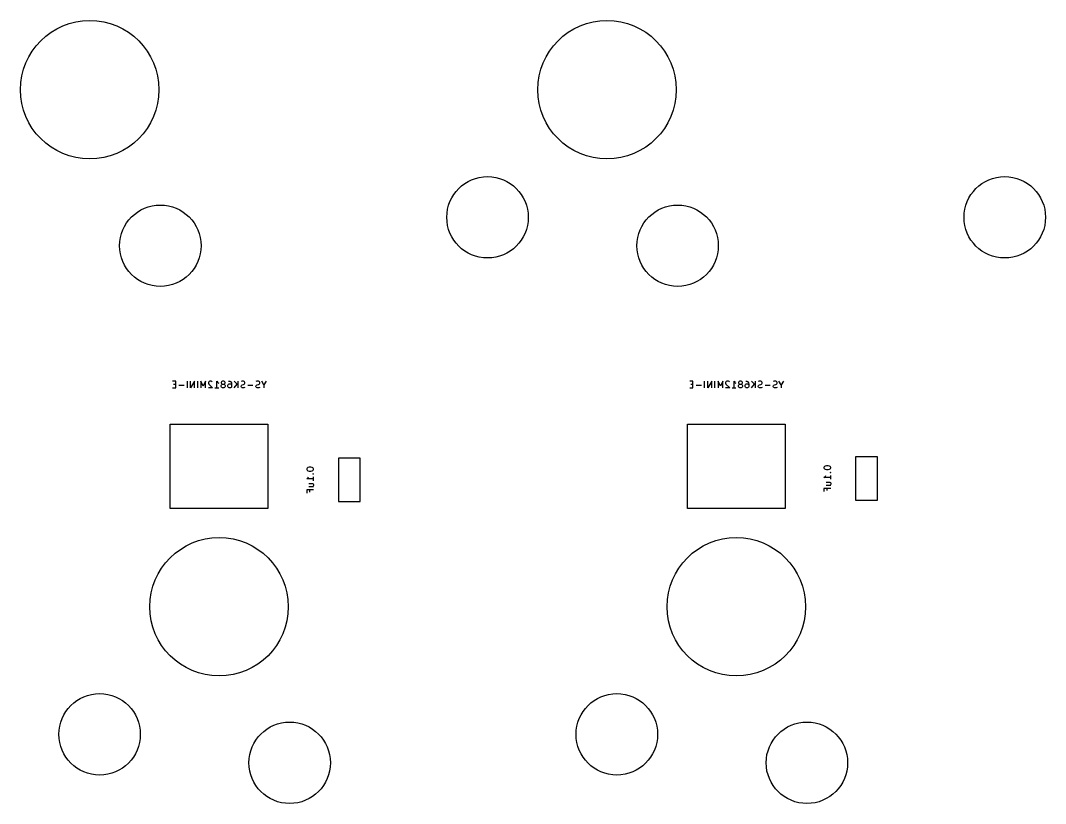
# Model space of a CAD drawing. Header units: millimetres. Extents: x -19 to 311, y -2 to 103.
# Drawn here: x 226.24 to 263.99, y 40.38 to 69.22 of the extents above; entities that cross this region are included whole.
import ezdxf

# ---------------------------------------------------------------- set-up
doc = ezdxf.new("R2010")
doc.units = ezdxf.units.MM
doc.layers.add('B.Fab', color=155, linetype='CONTINUOUS', true_color=0x585d84)
doc.layers.add('Edge.Cuts', color=254, linetype='CONTINUOUS', true_color=0xd0d2cd)

msp = doc.modelspace()

# ---------------------------------------------------------------- linework, layer by layer
at = {"layer": 'B.Fab', "linetype": 'CONTINUOUS'}
for p, q in [((231.956761, 55.936426), (231.837713, 55.936426)), ((231.956761, 55.686426), (231.956761, 55.936426)), ((232.385333, 55.686426), (232.385333, 55.936426)), ((232.647238, 55.936426), (232.504381, 55.686426)), ((232.504381, 55.686426), (232.504381, 55.936426)), ((232.647238, 55.686426), (232.647238, 55.936426)), ((232.766286, 55.686426), (232.766286, 55.936426)), ((232.968666, 55.757854), (232.885333, 55.936426)), ((232.885333, 55.936426), (232.885333, 55.686426)), ((233.052, 55.936426), (232.968666, 55.757854)), ((233.052, 55.686426), (233.052, 55.936426)), ((233.171047, 55.912616), (233.159142, 55.888807)), ((233.159142, 55.888807), (233.159142, 55.864997)), ((233.182952, 55.924521), (233.171047, 55.912616)), ((233.206761, 55.936426), (233.182952, 55.924521)), ((233.266285, 55.936426), (233.206761, 55.936426)), ((233.290095, 55.924521), (233.266285, 55.936426)), ((233.301999, 55.912616), (233.290095, 55.924521)), ((233.468666, 55.686426), (233.468666, 55.936426)), ((233.468666, 55.936426), (233.492475, 55.900711)), ((233.492475, 55.900711), (233.516285, 55.876902)), ((233.516285, 55.876902), (233.540094, 55.864997)), ((233.647237, 55.912616), (233.635332, 55.888807)), ((233.635332, 55.888807), (233.635332, 55.876902)), ((233.635332, 55.876902), (233.647237, 55.853092)), ((233.659142, 55.924521), (233.647237, 55.912616)), ((233.682951, 55.936426), (233.659142, 55.924521)), ((233.73057, 55.936426), (233.682951, 55.936426)), ((233.75438, 55.924521), (233.73057, 55.936426)), ((233.766285, 55.912616), (233.75438, 55.924521)), ((233.778189, 55.888807), (233.766285, 55.912616)), ((233.766285, 55.853092), (233.778189, 55.876902)), ((233.778189, 55.876902), (233.778189, 55.888807)), ((233.897237, 55.936426), (233.944856, 55.936426)), ((233.944856, 55.936426), (233.968665, 55.924521)), ((233.968665, 55.924521), (233.98057, 55.912616)), ((233.98057, 55.912616), (234.00438, 55.876902)), ((234.00438, 55.876902), (234.016284, 55.829283)), ((234.111523, 55.936426), (234.25438, 55.793569)), ((234.25438, 55.686426), (234.25438, 55.936426)), ((234.397237, 55.936426), (234.361522, 55.924521)), ((234.45676, 55.936426), (234.397237, 55.936426)), ((234.48057, 55.924521), (234.45676, 55.936426)), ((234.492475, 55.912616), (234.48057, 55.924521)), ((234.504379, 55.888807), (234.492475, 55.912616)), ((234.504379, 55.864997), (234.504379, 55.888807)), ((234.944856, 55.936426), (234.909141, 55.924521)), ((235.004379, 55.936426), (234.944856, 55.936426)), ((235.028189, 55.924521), (235.004379, 55.936426)), ((235.040094, 55.912616), (235.028189, 55.924521)), ((235.051998, 55.888807), (235.040094, 55.912616)), ((235.051998, 55.864997), (235.051998, 55.888807)), ((235.206761, 55.805473), (235.123427, 55.936426)), ((235.290094, 55.936426), (235.206761, 55.805473)), ((251.006761, 55.936426), (250.887713, 55.936426)), ((251.006761, 55.686426), (251.006761, 55.936426)), ((251.435333, 55.686426), (251.435333, 55.936426)), ((251.697238, 55.936426), (251.554381, 55.686426)), ((251.554381, 55.686426), (251.554381, 55.936426)), ((251.697238, 55.686426), (251.697238, 55.936426)), ((251.816286, 55.686426), (251.816286, 55.936426)), ((252.018666, 55.757854), (251.935333, 55.936426)), ((251.935333, 55.936426), (251.935333, 55.686426)), ((252.102, 55.936426), (252.018666, 55.757854)), ((252.102, 55.686426), (252.102, 55.936426)), ((252.221047, 55.912616), (252.209142, 55.888807)), ((252.209142, 55.888807), (252.209142, 55.864997)), ((252.232952, 55.924521), (252.221047, 55.912616)), ((252.256761, 55.936426), (252.232952, 55.924521)), ((252.316285, 55.936426), (252.256761, 55.936426)), ((252.340095, 55.924521), (252.316285, 55.936426)), ((252.351999, 55.912616), (252.340095, 55.924521)), ((252.518666, 55.686426), (252.518666, 55.936426)), ((252.518666, 55.936426), (252.542475, 55.900711)), ((252.542475, 55.900711), (252.566285, 55.876902)), ((252.566285, 55.876902), (252.590094, 55.864997)), ((252.697237, 55.912616), (252.685332, 55.888807)), ((252.685332, 55.888807), (252.685332, 55.876902)), ((252.685332, 55.876902), (252.697237, 55.853092)), ((252.709142, 55.924521), (252.697237, 55.912616)), ((252.732951, 55.936426), (252.709142, 55.924521)), ((252.78057, 55.936426), (252.732951, 55.936426)), ((252.80438, 55.924521), (252.78057, 55.936426)), ((252.816285, 55.912616), (252.80438, 55.924521)), ((252.828189, 55.888807), (252.816285, 55.912616)), ((252.816285, 55.853092), (252.828189, 55.876902)), ((252.828189, 55.876902), (252.828189, 55.888807)), ((252.947237, 55.936426), (252.994856, 55.936426)), ((252.994856, 55.936426), (253.018665, 55.924521)), ((253.018665, 55.924521), (253.03057, 55.912616)), ((253.03057, 55.912616), (253.05438, 55.876902)), ((253.05438, 55.876902), (253.066284, 55.829283)), ((253.161523, 55.936426), (253.30438, 55.793569)), ((253.30438, 55.686426), (253.30438, 55.936426)), ((253.447237, 55.936426), (253.411522, 55.924521)), ((253.50676, 55.936426), (253.447237, 55.936426)), ((253.53057, 55.924521), (253.50676, 55.936426)), ((253.542475, 55.912616), (253.53057, 55.924521)), ((253.554379, 55.888807), (253.542475, 55.912616)), ((253.554379, 55.864997), (253.554379, 55.888807)), ((253.994856, 55.936426), (253.959141, 55.924521)), ((254.054379, 55.936426), (253.994856, 55.936426)), ((254.078189, 55.924521), (254.054379, 55.936426)), ((254.090094, 55.912616), (254.078189, 55.924521)), ((254.101998, 55.888807), (254.090094, 55.912616)), ((254.101998, 55.864997), (254.101998, 55.888807)), ((254.256761, 55.805473), (254.173427, 55.936426)), ((254.340094, 55.936426), (254.256761, 55.805473)), ((231.837713, 55.686426), (231.956761, 55.686426)), ((231.956761, 55.817378), (231.873427, 55.817378)), ((232.266285, 55.781664), (232.075809, 55.781664)), ((233.159142, 55.864997), (233.171047, 55.829283)), ((233.313904, 55.686426), (233.159142, 55.686426)), ((233.171047, 55.829283), (233.313904, 55.686426)), ((233.397237, 55.686426), (233.540094, 55.686426)), ((233.635332, 55.781664), (233.647237, 55.805473)), ((233.635332, 55.734045), (233.635332, 55.781664)), ((233.647237, 55.710235), (233.635332, 55.734045)), ((233.647237, 55.853092), (233.659142, 55.841188)), ((233.647237, 55.805473), (233.659142, 55.817378)), ((233.659142, 55.69833), (233.647237, 55.710235)), ((233.659142, 55.841188), (233.682951, 55.829283)), ((233.659142, 55.817378), (233.682951, 55.829283)), ((233.682951, 55.686426), (233.659142, 55.69833)), ((233.682951, 55.829283), (233.73057, 55.829283)), ((233.73057, 55.686426), (233.682951, 55.686426)), ((233.73057, 55.829283), (233.75438, 55.841188)), ((233.73057, 55.829283), (233.75438, 55.817378)), ((233.75438, 55.69833), (233.73057, 55.686426)), ((233.75438, 55.841188), (233.766285, 55.853092)), ((233.75438, 55.817378), (233.766285, 55.805473)), ((233.766285, 55.710235), (233.75438, 55.69833)), ((233.766285, 55.805473), (233.778189, 55.781664)), ((233.778189, 55.734045), (233.766285, 55.710235)), ((233.778189, 55.781664), (233.778189, 55.734045)), ((233.873427, 55.793569), (233.885332, 55.817378)), ((233.873427, 55.734045), (233.873427, 55.793569)), ((233.885332, 55.710235), (233.873427, 55.734045)), ((233.885332, 55.817378), (233.897237, 55.829283)), ((233.897237, 55.69833), (233.885332, 55.710235)), ((233.897237, 55.829283), (233.921046, 55.841188)), ((233.921046, 55.686426), (233.897237, 55.69833)), ((233.921046, 55.841188), (233.968665, 55.841188)), ((233.968665, 55.686426), (233.921046, 55.686426)), ((233.968665, 55.841188), (233.992475, 55.829283)), ((233.992475, 55.69833), (233.968665, 55.686426)), ((233.992475, 55.829283), (234.00438, 55.817378)), ((234.00438, 55.710235), (233.992475, 55.69833)), ((234.00438, 55.817378), (234.016284, 55.793569)), ((234.016284, 55.734045), (234.00438, 55.710235)), ((234.016284, 55.829283), (234.016284, 55.734045)), ((234.111523, 55.686426), (234.218665, 55.829283)), ((234.361522, 55.757854), (234.373427, 55.781664)), ((234.361522, 55.734045), (234.361522, 55.757854)), ((234.373427, 55.710235), (234.361522, 55.734045)), ((234.373427, 55.781664), (234.385332, 55.793569)), ((234.385332, 55.69833), (234.373427, 55.710235)), ((234.385332, 55.793569), (234.409141, 55.805473)), ((234.409141, 55.686426), (234.385332, 55.69833)), ((234.409141, 55.805473), (234.45676, 55.817378)), ((234.468665, 55.686426), (234.409141, 55.686426)), ((234.45676, 55.817378), (234.48057, 55.829283)), ((234.504379, 55.69833), (234.468665, 55.686426)), ((234.48057, 55.829283), (234.492475, 55.841188)), ((234.492475, 55.841188), (234.504379, 55.864997)), ((234.801999, 55.781664), (234.611523, 55.781664)), ((234.909141, 55.757854), (234.921046, 55.781664)), ((234.909141, 55.734045), (234.909141, 55.757854)), ((234.921046, 55.710235), (234.909141, 55.734045)), ((234.921046, 55.781664), (234.932951, 55.793569)), ((234.932951, 55.69833), (234.921046, 55.710235)), ((234.932951, 55.793569), (234.95676, 55.805473)), ((234.95676, 55.686426), (234.932951, 55.69833)), ((234.95676, 55.805473), (235.004379, 55.817378)), ((235.016284, 55.686426), (234.95676, 55.686426)), ((235.004379, 55.817378), (235.028189, 55.829283)), ((235.051998, 55.69833), (235.016284, 55.686426)), ((235.028189, 55.829283), (235.040094, 55.841188)), ((235.040094, 55.841188), (235.051998, 55.864997)), ((235.206761, 55.805473), (235.206761, 55.686426)), ((250.887713, 55.686426), (251.006761, 55.686426)), ((251.006761, 55.817378), (250.923427, 55.817378)), ((251.316285, 55.781664), (251.125809, 55.781664)), ((252.209142, 55.864997), (252.221047, 55.829283)), ((252.363904, 55.686426), (252.209142, 55.686426)), ((252.221047, 55.829283), (252.363904, 55.686426)), ((252.447237, 55.686426), (252.590094, 55.686426)), ((252.685332, 55.781664), (252.697237, 55.805473)), ((252.685332, 55.734045), (252.685332, 55.781664)), ((252.697237, 55.710235), (252.685332, 55.734045)), ((252.697237, 55.853092), (252.709142, 55.841188)), ((252.697237, 55.805473), (252.709142, 55.817378)), ((252.709142, 55.69833), (252.697237, 55.710235)), ((252.709142, 55.841188), (252.732951, 55.829283)), ((252.709142, 55.817378), (252.732951, 55.829283)), ((252.732951, 55.686426), (252.709142, 55.69833)), ((252.732951, 55.829283), (252.78057, 55.829283)), ((252.78057, 55.686426), (252.732951, 55.686426)), ((252.78057, 55.829283), (252.80438, 55.841188)), ((252.78057, 55.829283), (252.80438, 55.817378)), ((252.80438, 55.69833), (252.78057, 55.686426)), ((252.80438, 55.841188), (252.816285, 55.853092)), ((252.80438, 55.817378), (252.816285, 55.805473)), ((252.816285, 55.710235), (252.80438, 55.69833)), ((252.816285, 55.805473), (252.828189, 55.781664)), ((252.828189, 55.734045), (252.816285, 55.710235)), ((252.828189, 55.781664), (252.828189, 55.734045)), ((252.923427, 55.793569), (252.935332, 55.817378)), ((252.923427, 55.734045), (252.923427, 55.793569)), ((252.935332, 55.710235), (252.923427, 55.734045)), ((252.935332, 55.817378), (252.947237, 55.829283)), ((252.947237, 55.69833), (252.935332, 55.710235)), ((252.947237, 55.829283), (252.971046, 55.841188)), ((252.971046, 55.686426), (252.947237, 55.69833)), ((252.971046, 55.841188), (253.018665, 55.841188)), ((253.018665, 55.686426), (252.971046, 55.686426)), ((253.018665, 55.841188), (253.042475, 55.829283)), ((253.042475, 55.69833), (253.018665, 55.686426)), ((253.042475, 55.829283), (253.05438, 55.817378)), ((253.05438, 55.710235), (253.042475, 55.69833)), ((253.05438, 55.817378), (253.066284, 55.793569)), ((253.066284, 55.734045), (253.05438, 55.710235)), ((253.066284, 55.829283), (253.066284, 55.734045)), ((253.161523, 55.686426), (253.268665, 55.829283)), ((253.411522, 55.757854), (253.423427, 55.781664)), ((253.411522, 55.734045), (253.411522, 55.757854)), ((253.423427, 55.710235), (253.411522, 55.734045)), ((253.423427, 55.781664), (253.435332, 55.793569)), ((253.435332, 55.69833), (253.423427, 55.710235)), ((253.435332, 55.793569), (253.459141, 55.805473)), ((253.459141, 55.686426), (253.435332, 55.69833)), ((253.459141, 55.805473), (253.50676, 55.817378)), ((253.518665, 55.686426), (253.459141, 55.686426)), ((253.50676, 55.817378), (253.53057, 55.829283)), ((253.554379, 55.69833), (253.518665, 55.686426)), ((253.53057, 55.829283), (253.542475, 55.841188)), ((253.542475, 55.841188), (253.554379, 55.864997)), ((253.851999, 55.781664), (253.661523, 55.781664)), ((253.959141, 55.757854), (253.971046, 55.781664)), ((253.959141, 55.734045), (253.959141, 55.757854)), ((253.971046, 55.710235), (253.959141, 55.734045)), ((253.971046, 55.781664), (253.982951, 55.793569)), ((253.982951, 55.69833), (253.971046, 55.710235)), ((253.982951, 55.793569), (254.00676, 55.805473)), ((254.00676, 55.686426), (253.982951, 55.69833)), ((254.00676, 55.805473), (254.054379, 55.817378)), ((254.066284, 55.686426), (254.00676, 55.686426)), ((254.054379, 55.817378), (254.078189, 55.829283)), ((254.101998, 55.69833), (254.066284, 55.686426)), ((254.078189, 55.829283), (254.090094, 55.841188)), ((254.090094, 55.841188), (254.101998, 55.864997)), ((254.256761, 55.805473), (254.256761, 55.686426)), ((237.94625, 53.0975), (237.94625, 51.4975)), ((238.74625, 53.0975), (237.94625, 53.0975)), ((238.74625, 51.4975), (238.74625, 53.0975)), ((256.99625, 53.1505), (256.99625, 51.5505)), ((257.79625, 53.1505), (256.99625, 53.1505)), ((257.79625, 51.5505), (257.79625, 53.1505)), ((236.791729, 52.732024), (236.779824, 52.708215)), ((236.779824, 52.708215), (236.779824, 52.684405)), ((236.779824, 52.684405), (236.791729, 52.660596)), ((236.803634, 52.743929), (236.791729, 52.732024)), ((236.791729, 52.660596), (236.803634, 52.648691)), ((236.827443, 52.755834), (236.803634, 52.743929)), ((236.803634, 52.648691), (236.827443, 52.636786)), ((236.875062, 52.767738), (236.827443, 52.755834)), ((236.827443, 52.636786), (236.875062, 52.624881)), ((236.934586, 52.767738), (236.875062, 52.767738)), ((236.875062, 52.624881), (236.934586, 52.624881)), ((236.982205, 52.755834), (236.934586, 52.767738)), ((236.934586, 52.624881), (236.982205, 52.636786)), ((237.006015, 52.743929), (236.982205, 52.755834)), ((236.982205, 52.636786), (237.006015, 52.648691)), ((237.01792, 52.732024), (237.006015, 52.743929)), ((237.006015, 52.648691), (237.01792, 52.660596)), ((237.01792, 52.529643), (237.006015, 52.517739)), ((237.006015, 52.517739), (237.01792, 52.505834)), ((237.006015, 52.517739), (237.029824, 52.517739)), ((237.029824, 52.708215), (237.01792, 52.732024)), ((237.01792, 52.660596), (237.029824, 52.684405)), ((237.029824, 52.517739), (237.01792, 52.529643)), ((237.01792, 52.505834), (237.029824, 52.517739)), ((237.029824, 52.684405), (237.029824, 52.708215)), ((255.841729, 52.785024), (255.829824, 52.761215)), ((255.829824, 52.761215), (255.829824, 52.737405)), ((255.829824, 52.737405), (255.841729, 52.713596)), ((255.853634, 52.796929), (255.841729, 52.785024)), ((255.841729, 52.713596), (255.853634, 52.701691)), ((255.877443, 52.808834), (255.853634, 52.796929)), ((255.853634, 52.701691), (255.877443, 52.689786)), ((255.925062, 52.820738), (255.877443, 52.808834)), ((255.877443, 52.689786), (255.925062, 52.677881)), ((255.984586, 52.820738), (255.925062, 52.820738)), ((255.925062, 52.677881), (255.984586, 52.677881)), ((256.032205, 52.808834), (255.984586, 52.820738)), ((255.984586, 52.677881), (256.032205, 52.689786)), ((256.056015, 52.796929), (256.032205, 52.808834)), ((256.032205, 52.689786), (256.056015, 52.701691)), ((256.06792, 52.785024), (256.056015, 52.796929)), ((256.056015, 52.701691), (256.06792, 52.713596)), ((256.06792, 52.582643), (256.056015, 52.570739)), ((256.056015, 52.570739), (256.06792, 52.558834)), ((256.056015, 52.570739), (256.079824, 52.570739)), ((256.079824, 52.761215), (256.06792, 52.785024)), ((256.06792, 52.713596), (256.079824, 52.737405)), ((256.079824, 52.570739), (256.06792, 52.582643)), ((256.06792, 52.558834), (256.079824, 52.570739)), ((256.079824, 52.737405), (256.079824, 52.761215)), ((236.779824, 52.339167), (236.815539, 52.362976)), ((237.029824, 52.339167), (236.779824, 52.339167)), ((236.815539, 52.362976), (236.839348, 52.386786)), ((236.839348, 52.386786), (236.851253, 52.410595)), ((236.863158, 52.160596), (236.99411, 52.160596)), ((236.99411, 52.160596), (237.01792, 52.148691)), ((237.01792, 52.148691), (237.029824, 52.124881)), ((237.029824, 52.267738), (237.029824, 52.410595)), ((237.029824, 52.124881), (237.029824, 52.089167)), ((255.829824, 52.392167), (255.865539, 52.415976)), ((256.079824, 52.392167), (255.829824, 52.392167)), ((255.865539, 52.415976), (255.889348, 52.439786)), ((255.889348, 52.439786), (255.901253, 52.463595)), ((255.913158, 52.213596), (256.04411, 52.213596)), ((255.913158, 52.106453), (256.079824, 52.106453)), ((256.04411, 52.213596), (256.06792, 52.201691)), ((256.06792, 52.118358), (256.056015, 52.106453)), ((256.06792, 52.201691), (256.079824, 52.177881)), ((256.079824, 52.142167), (256.06792, 52.118358)), ((256.079824, 52.320738), (256.079824, 52.463595)), ((256.079824, 52.177881), (256.079824, 52.142167)), ((237.029824, 51.934406), (236.779824, 51.934406)), ((236.779824, 51.934406), (236.779824, 51.815358)), ((236.863158, 52.053453), (237.029824, 52.053453)), ((236.898872, 51.851072), (236.898872, 51.934406)), ((237.01792, 52.065358), (237.006015, 52.053453)), ((237.029824, 52.089167), (237.01792, 52.065358)), ((256.079824, 51.987406), (255.829824, 51.987406)), ((255.829824, 51.987406), (255.829824, 51.868358)), ((255.948872, 51.904072), (255.948872, 51.987406)), ((237.94625, 51.4975), (238.74625, 51.4975)), ((256.99625, 51.5505), (257.79625, 51.5505))]:
    msp.add_line(p, q, dxfattribs=at)
at = {"layer": 'B.Fab'}
for centre, radius in [((228.7895, 66.675), 2.549999), ((247.8395, 66.675), 2.549999), ((243.4395, 61.975), 1.499999), ((262.4895, 61.975), 1.499999), ((231.3895, 60.925), 1.499999), ((250.4395, 60.925), 1.499999), ((233.552, 47.625), 2.549999), ((252.602, 47.625), 2.549999), ((229.152, 42.925), 1.499999), ((248.202, 42.925), 1.499999), ((236.152, 41.875), 1.499999), ((255.202, 41.875), 1.499999)]:
    msp.add_circle(centre, radius, dxfattribs=at)
at = {"layer": 'Edge.Cuts', "linetype": 'CONTINUOUS'}
for p, q in [((231.752, 54.35), (235.352, 54.35)), ((231.752, 51.25), (231.752, 54.35)), ((235.352, 54.35), (235.352, 51.25)), ((250.802, 54.35), (254.402, 54.35)), ((250.802, 51.25), (250.802, 54.35)), ((254.402, 54.35), (254.402, 51.25)), ((235.352, 51.25), (231.752, 51.25)), ((254.402, 51.25), (250.802, 51.25))]:
    msp.add_line(p, q, dxfattribs=at)
at = {"layer": 'Edge.Cuts'}
for centre, radius in [((228.7895, 66.675), 2.549999), ((247.8395, 66.675), 2.549999), ((243.4395, 61.975), 1.499999), ((262.4895, 61.975), 1.499999), ((231.3895, 60.925), 1.499999), ((250.4395, 60.925), 1.499999), ((233.552, 47.625), 2.549999), ((252.602, 47.625), 2.549999), ((229.152, 42.925), 1.499999), ((248.202, 42.925), 1.499999), ((236.152, 41.875), 1.499999), ((255.202, 41.875), 1.499999)]:
    msp.add_circle(centre, radius, dxfattribs=at)

doc.saveas('drawing.dxf')
